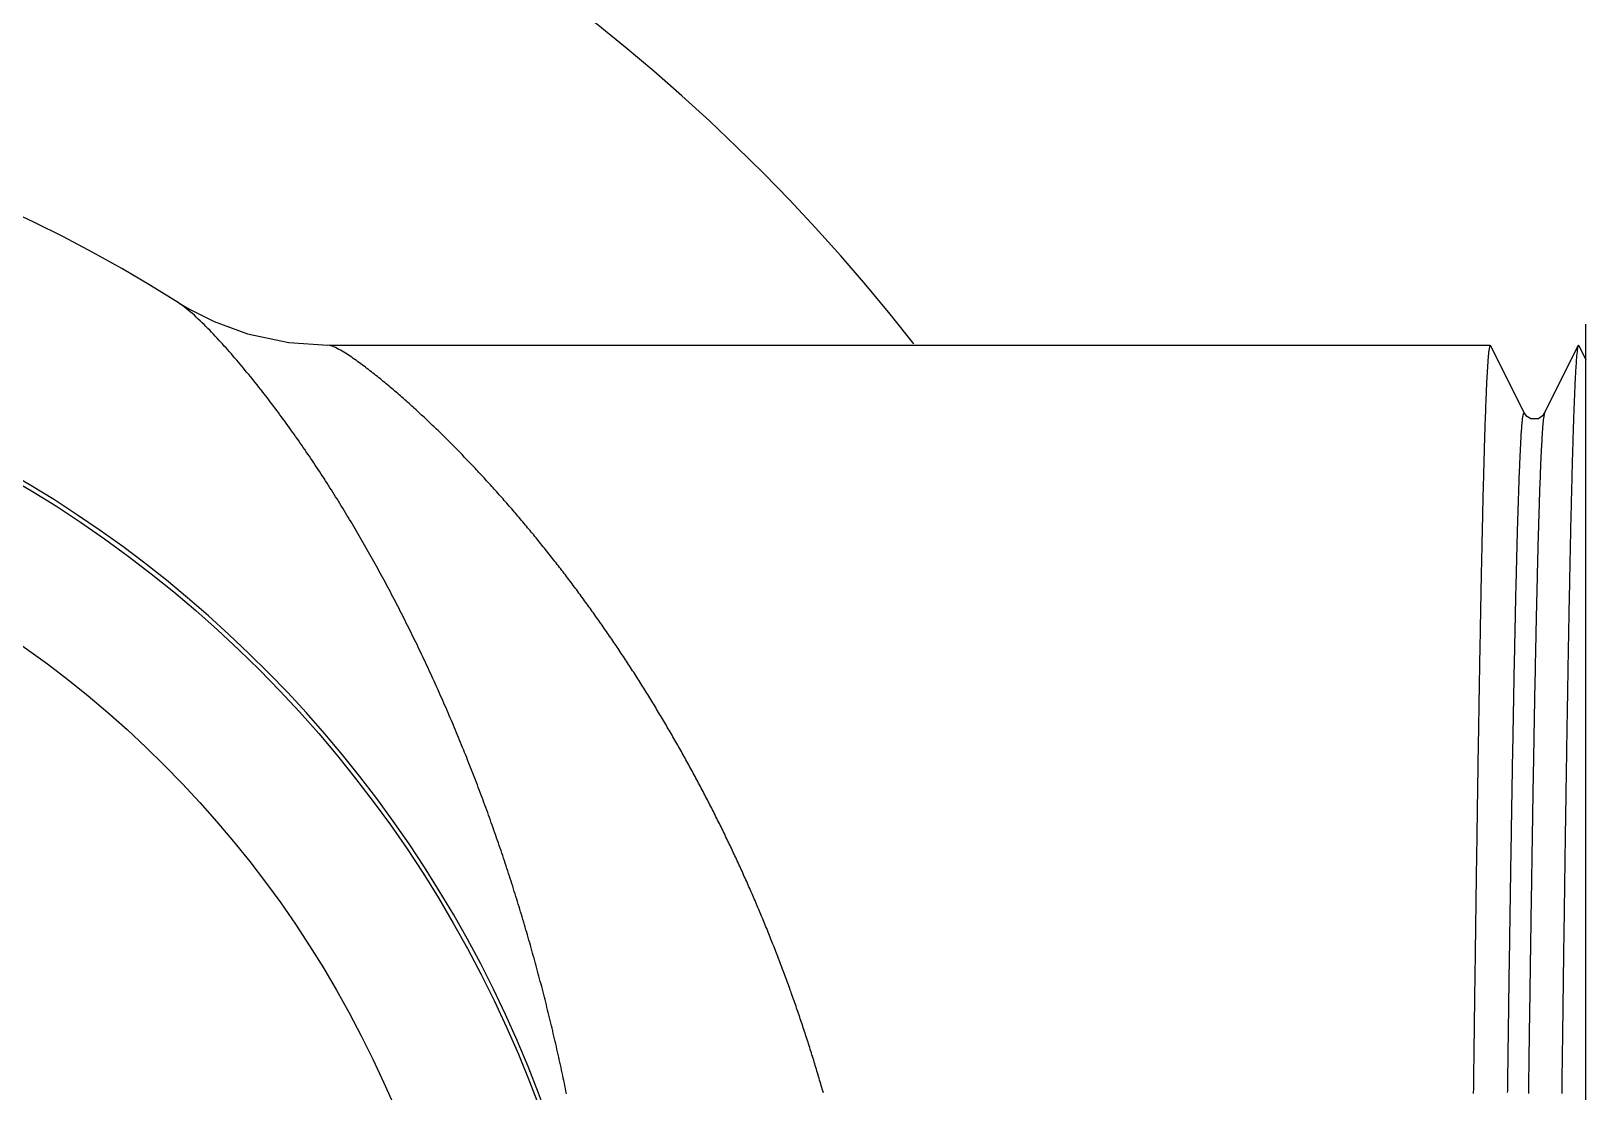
# Model space of a CAD drawing. Header units: millimetres. Extents: x 0 to 3800, y -67 to 2530.
# Drawn here: x 3299.03 to 3326.11, y 961.67 to 980.14 of the extents above; entities that cross this region are included whole.
import ezdxf

# ---------------------------------------------------------------- set-up
doc = ezdxf.new("R2010")
doc.units = ezdxf.units.MM
doc.layers.add('내부선 및 부속', color=4, linetype='Continuous')

msp = doc.modelspace()

# ---------------------------------------------------------------- linework, layer by layer
at = {"layer": '내부선 및 부속', "linetype": 'Continuous'}
for p, q in [((3301.595, 975.408), (3301.586, 975.414)), ((3326.108, 933.237), (3326.108, 975.035)), ((3304.206, 974.667), (3324.44, 974.667)), ((3304.206, 974.667), (3324.44, 974.667)), ((3324.446, 974.661), (3325.033, 973.488)), ((3325.388, 973.488), (3325.974, 974.661)), ((3325.98, 974.667), (3325.974, 974.661)), ((3325.986, 974.661), (3325.98, 974.667)), ((3325.986, 974.661), (3326.108, 974.416))]:
    msp.add_line(p, q, dxfattribs=at)
at = {"layer": '내부선 및 부속', "linetype": 'Continuous', "flags": 128}
for points in [[(3301.605, 975.402), (3301.785, 975.294), (3302.216, 975.079), (3302.795, 974.869), (3303.515, 974.715), (3304.199, 974.667)], [(3301.693, 975.339), (3301.693, 975.339), (3301.692, 975.34), (3301.692, 975.34), (3301.691, 975.34), (3301.691, 975.341), (3301.691, 975.341), (3301.69, 975.341), (3301.69, 975.342), (3301.689, 975.342), (3301.689, 975.342), (3301.688, 975.343), (3301.688, 975.343), (3301.688, 975.343), (3301.687, 975.344), (3301.687, 975.344), (3301.686, 975.344), (3301.686, 975.345), (3301.685, 975.345), (3301.685, 975.345), (3301.684, 975.346), (3301.684, 975.346), (3301.684, 975.346), (3301.683, 975.347), (3301.683, 975.347), (3301.682, 975.347), (3301.682, 975.348), (3301.681, 975.348), (3301.681, 975.348), (3301.68, 975.349), (3301.68, 975.349), (3301.68, 975.349), (3301.679, 975.35), (3301.679, 975.35), (3301.678, 975.35), (3301.678, 975.351), (3301.677, 975.351), (3301.677, 975.351), (3301.676, 975.352), (3301.676, 975.352), (3301.676, 975.352), (3301.675, 975.353), (3301.675, 975.353), (3301.674, 975.353), (3301.674, 975.354), (3301.673, 975.354), (3301.673, 975.354), (3301.672, 975.355), (3301.672, 975.355), (3301.671, 975.355), (3301.671, 975.356), (3301.671, 975.356), (3301.67, 975.356), (3301.67, 975.357), (3301.669, 975.357), (3301.669, 975.357), (3301.668, 975.358), (3301.668, 975.358), (3301.667, 975.358), (3301.667, 975.359), (3301.667, 975.359), (3301.666, 975.359), (3301.666, 975.36), (3301.665, 975.36), (3301.665, 975.36), (3301.664, 975.361), (3301.664, 975.361), (3301.663, 975.361), (3301.663, 975.362), (3301.663, 975.362), (3301.662, 975.362), (3301.662, 975.363), (3301.661, 975.363), (3301.661, 975.363), (3301.66, 975.364), (3301.66, 975.364), (3301.659, 975.364), (3301.659, 975.365), (3301.658, 975.365), (3301.658, 975.365), (3301.658, 975.366), (3301.657, 975.366), (3301.657, 975.366), (3301.656, 975.366), (3301.656, 975.367), (3301.655, 975.367), (3301.655, 975.367), (3301.654, 975.368), (3301.654, 975.368), (3301.654, 975.368), (3301.653, 975.369), (3301.653, 975.369), (3301.652, 975.369), (3301.652, 975.37), (3301.651, 975.37), (3301.651, 975.37), (3301.65, 975.371), (3301.65, 975.371), (3301.649, 975.371), (3301.649, 975.372), (3301.649, 975.372), (3301.649, 975.372), (3301.648, 975.372), (3301.648, 975.373), (3301.647, 975.373), (3301.647, 975.373), (3301.646, 975.374), (3301.646, 975.374), (3301.645, 975.374), (3301.645, 975.375), (3301.644, 975.375), (3301.644, 975.375), (3301.644, 975.376), (3301.643, 975.376), (3301.643, 975.376), (3301.642, 975.376), (3301.642, 975.377), (3301.641, 975.377), (3301.641, 975.377), (3301.64, 975.378), (3301.64, 975.378), (3301.639, 975.378), (3301.639, 975.379), (3301.639, 975.379), (3301.638, 975.379), (3301.638, 975.38), (3301.637, 975.38), (3301.637, 975.38), (3301.636, 975.381), (3301.636, 975.381), (3301.635, 975.381), (3301.635, 975.382), (3301.634, 975.382), (3301.634, 975.382), (3301.633, 975.382), (3301.633, 975.383), (3301.633, 975.383), (3301.632, 975.383), (3301.632, 975.384), (3301.631, 975.384), (3301.631, 975.384), (3301.63, 975.385), (3301.63, 975.385), (3301.629, 975.385), (3301.629, 975.386), (3301.628, 975.386), (3301.628, 975.386), (3301.628, 975.387), (3301.627, 975.387), (3301.627, 975.387), (3301.626, 975.387), (3301.626, 975.388), (3301.625, 975.388), (3301.625, 975.388), (3301.624, 975.389), (3301.624, 975.389), (3301.623, 975.389), (3301.623, 975.39), (3301.622, 975.39), (3301.622, 975.39), (3301.622, 975.391), (3301.622, 975.391)], [(3308.354, 961.639), (3308.345, 961.685), (3308.336, 961.731), (3308.326, 961.776), (3308.317, 961.822), (3308.307, 961.868), (3308.297, 961.913), (3308.288, 961.959), (3308.278, 962.005), (3308.268, 962.05), (3308.258, 962.096), (3308.248, 962.141), (3308.238, 962.187), (3308.228, 962.233), (3308.218, 962.278), (3308.208, 962.324), (3308.197, 962.369), (3308.197, 962.369), (3308.187, 962.415), (3308.177, 962.46), (3308.166, 962.506), (3308.156, 962.551), (3308.145, 962.597), (3308.135, 962.642), (3308.124, 962.688), (3308.113, 962.733), (3308.102, 962.778), (3308.092, 962.824), (3308.081, 962.869), (3308.07, 962.915), (3308.059, 962.96), (3308.048, 963.005), (3308.036, 963.051), (3308.025, 963.096), (3308.014, 963.141), (3308.003, 963.186), (3307.991, 963.232), (3307.98, 963.277), (3307.968, 963.322), (3307.957, 963.367), (3307.945, 963.413), (3307.933, 963.458), (3307.922, 963.503), (3307.91, 963.548), (3307.898, 963.593), (3307.886, 963.638), (3307.874, 963.683), (3307.862, 963.729), (3307.85, 963.774), (3307.838, 963.819), (3307.826, 963.864), (3307.813, 963.909), (3307.801, 963.954), (3307.788, 963.999), (3307.776, 964.044), (3307.763, 964.089), (3307.751, 964.134), (3307.738, 964.179), (3307.726, 964.223), (3307.713, 964.268), (3307.7, 964.313), (3307.687, 964.358), (3307.674, 964.403), (3307.661, 964.448), (3307.648, 964.493), (3307.635, 964.537), (3307.622, 964.582), (3307.608, 964.627), (3307.595, 964.672), (3307.582, 964.716), (3307.568, 964.761), (3307.555, 964.806), (3307.541, 964.85), (3307.528, 964.895), (3307.514, 964.94), (3307.5, 964.984), (3307.486, 965.029), (3307.473, 965.073), (3307.459, 965.118), (3307.445, 965.162), (3307.431, 965.207), (3307.417, 965.251), (3307.402, 965.296), (3307.388, 965.34), (3307.374, 965.385), (3307.359, 965.429), (3307.345, 965.474), (3307.331, 965.518), (3307.316, 965.562), (3307.301, 965.607), (3307.287, 965.651), (3307.272, 965.695), (3307.257, 965.74), (3307.242, 965.784), (3307.228, 965.828), (3307.213, 965.872), (3307.198, 965.916), (3307.182, 965.961), (3307.167, 966.005), (3307.152, 966.049), (3307.137, 966.093), (3307.121, 966.137), (3307.106, 966.181), (3307.091, 966.225), (3307.075, 966.269), (3307.059, 966.313), (3307.044, 966.357), (3307.028, 966.401), (3307.012, 966.445), (3306.997, 966.489), (3306.981, 966.533), (3306.965, 966.577), (3306.949, 966.62), (3306.933, 966.664), (3306.916, 966.708), (3306.9, 966.752), (3306.884, 966.796), (3306.868, 966.839), (3306.868, 966.839), (3306.851, 966.883), (3306.835, 966.927), (3306.818, 966.97), (3306.802, 967.014), (3306.785, 967.057), (3306.768, 967.101), (3306.751, 967.145), (3306.735, 967.188), (3306.718, 967.232), (3306.701, 967.275), (3306.684, 967.319), (3306.667, 967.362), (3306.649, 967.405), (3306.632, 967.449), (3306.615, 967.492), (3306.598, 967.535), (3306.58, 967.579), (3306.563, 967.622), (3306.545, 967.665), (3306.527, 967.709), (3306.51, 967.752), (3306.492, 967.795), (3306.474, 967.838), (3306.456, 967.881), (3306.439, 967.924), (3306.421, 967.967), (3306.402, 968.01), (3306.384, 968.053), (3306.366, 968.096), (3306.348, 968.139), (3306.33, 968.182), (3306.311, 968.225), (3306.293, 968.268), (3306.274, 968.311), (3306.256, 968.354), (3306.237, 968.396), (3306.218, 968.439), (3306.2, 968.482), (3306.181, 968.525), (3306.162, 968.567), (3306.143, 968.61), (3306.124, 968.653), (3306.105, 968.695), (3306.086, 968.738), (3306.066, 968.78), (3306.047, 968.823), (3306.028, 968.865), (3306.008, 968.908), (3305.989, 968.95), (3305.969, 968.992), (3305.95, 969.035), (3305.93, 969.077), (3305.91, 969.119), (3305.89, 969.162), (3305.871, 969.204), (3305.851, 969.246), (3305.831, 969.288), (3305.81, 969.33), (3305.79, 969.372), (3305.77, 969.415), (3305.75, 969.457), (3305.729, 969.499), (3305.709, 969.541), (3305.689, 969.582), (3305.668, 969.624), (3305.647, 969.666), (3305.627, 969.708), (3305.606, 969.75), (3305.585, 969.792), (3305.564, 969.833), (3305.543, 969.875), (3305.522, 969.917), (3305.501, 969.958), (3305.48, 970), (3305.459, 970.042), (3305.437, 970.083), (3305.416, 970.125), (3305.395, 970.166), (3305.373, 970.207), (3305.352, 970.249), (3305.33, 970.29), (3305.308, 970.331), (3305.286, 970.373), (3305.265, 970.414), (3305.243, 970.455), (3305.221, 970.496), (3305.199, 970.538), (3305.177, 970.579), (3305.154, 970.62), (3305.132, 970.661), (3305.11, 970.702), (3305.087, 970.743), (3305.065, 970.783), (3305.042, 970.824), (3305.02, 970.865), (3304.997, 970.906), (3304.974, 970.947), (3304.951, 970.987), (3304.929, 971.028), (3304.906, 971.069), (3304.906, 971.069), (3304.883, 971.109), (3304.859, 971.15), (3304.836, 971.19), (3304.813, 971.231), (3304.79, 971.271), (3304.766, 971.312), (3304.743, 971.352), (3304.719, 971.392), (3304.696, 971.433), (3304.672, 971.473), (3304.648, 971.513), (3304.624, 971.553), (3304.601, 971.593), (3304.577, 971.633), (3304.552, 971.673), (3304.528, 971.713), (3304.504, 971.753), (3304.48, 971.793), (3304.456, 971.833), (3304.431, 971.872), (3304.407, 971.912), (3304.382, 971.952), (3304.357, 971.992), (3304.333, 972.031), (3304.308, 972.071), (3304.283, 972.11), (3304.258, 972.15), (3304.233, 972.189), (3304.208, 972.228), (3304.183, 972.268), (3304.158, 972.307), (3304.132, 972.346), (3304.107, 972.385), (3304.081, 972.424), (3304.056, 972.464), (3304.03, 972.503), (3304.005, 972.542), (3303.979, 972.58), (3303.953, 972.619), (3303.927, 972.658), (3303.901, 972.697), (3303.875, 972.735), (3303.849, 972.774), (3303.822, 972.813), (3303.796, 972.851), (3303.77, 972.89), (3303.743, 972.928), (3303.716, 972.966), (3303.69, 973.005), (3303.663, 973.043), (3303.636, 973.081), (3303.609, 973.119), (3303.582, 973.157), (3303.555, 973.195), (3303.528, 973.233), (3303.501, 973.271), (3303.473, 973.309), (3303.446, 973.347), (3303.418, 973.384), (3303.391, 973.422), (3303.363, 973.459), (3303.335, 973.497), (3303.307, 973.534), (3303.279, 973.572), (3303.251, 973.609), (3303.223, 973.646), (3303.195, 973.683), (3303.167, 973.72), (3303.138, 973.757), (3303.11, 973.794), (3303.081, 973.831), (3303.052, 973.868), (3303.023, 973.905), (3302.995, 973.941), (3302.966, 973.978), (3302.937, 974.014), (3302.907, 974.051), (3302.878, 974.087), (3302.849, 974.123), (3302.819, 974.159), (3302.789, 974.196), (3302.76, 974.231), (3302.73, 974.267), (3302.7, 974.303), (3302.67, 974.339), (3302.64, 974.374), (3302.61, 974.41), (3302.579, 974.445), (3302.549, 974.481), (3302.518, 974.516), (3302.487, 974.551), (3302.456, 974.586), (3302.425, 974.621), (3302.394, 974.655), (3302.363, 974.69), (3302.331, 974.724), (3302.3, 974.759), (3302.268, 974.793), (3302.236, 974.827), (3302.204, 974.861), (3302.204, 974.861), (3302.172, 974.894), (3302.139, 974.928), (3302.106, 974.961), (3302.074, 974.994), (3302.041, 975.027), (3302.007, 975.06), (3301.974, 975.093), (3301.94, 975.125), (3301.906, 975.157), (3301.872, 975.189), (3301.837, 975.22), (3301.802, 975.251), (3301.766, 975.281), (3301.73, 975.31), (3301.693, 975.339), (3301.693, 975.339)], [(3312.827, 961.655), (3312.818, 961.687), (3312.809, 961.718), (3312.8, 961.75), (3312.791, 961.782), (3312.781, 961.813), (3312.772, 961.845), (3312.763, 961.876), (3312.754, 961.908), (3312.744, 961.939), (3312.735, 961.971), (3312.725, 962.002), (3312.716, 962.034), (3312.707, 962.066), (3312.697, 962.097), (3312.687, 962.129), (3312.678, 962.16), (3312.668, 962.191), (3312.659, 962.223), (3312.649, 962.254), (3312.639, 962.286), (3312.629, 962.317), (3312.62, 962.349), (3312.61, 962.38), (3312.6, 962.411), (3312.59, 962.443), (3312.58, 962.474), (3312.57, 962.505), (3312.56, 962.537), (3312.55, 962.568), (3312.54, 962.599), (3312.529, 962.631), (3312.519, 962.662), (3312.509, 962.693), (3312.499, 962.724), (3312.489, 962.756), (3312.478, 962.787), (3312.468, 962.818), (3312.457, 962.849), (3312.447, 962.881), (3312.436, 962.912), (3312.426, 962.943), (3312.415, 962.974), (3312.405, 963.005), (3312.394, 963.036), (3312.383, 963.068), (3312.373, 963.099), (3312.362, 963.13), (3312.351, 963.161), (3312.34, 963.192), (3312.33, 963.223), (3312.319, 963.254), (3312.308, 963.285), (3312.297, 963.316), (3312.286, 963.347), (3312.275, 963.378), (3312.264, 963.409), (3312.252, 963.44), (3312.241, 963.471), (3312.23, 963.502), (3312.219, 963.533), (3312.208, 963.564), (3312.196, 963.595), (3312.185, 963.625), (3312.174, 963.656), (3312.162, 963.687), (3312.151, 963.718), (3312.139, 963.749), (3312.128, 963.78), (3312.116, 963.81), (3312.105, 963.841), (3312.093, 963.872), (3312.081, 963.903), (3312.07, 963.934), (3312.058, 963.964), (3312.046, 963.995), (3312.034, 964.026), (3312.022, 964.056), (3312.022, 964.056), (3312.01, 964.087), (3311.999, 964.118), (3311.987, 964.148), (3311.975, 964.179), (3311.963, 964.21), (3311.95, 964.24), (3311.938, 964.271), (3311.926, 964.301), (3311.914, 964.332), (3311.902, 964.363), (3311.89, 964.393), (3311.877, 964.424), (3311.865, 964.454), (3311.853, 964.485), (3311.84, 964.515), (3311.828, 964.546), (3311.815, 964.576), (3311.803, 964.606), (3311.79, 964.637), (3311.778, 964.667), (3311.765, 964.698), (3311.752, 964.728), (3311.74, 964.758), (3311.727, 964.789), (3311.714, 964.819), (3311.701, 964.849), (3311.689, 964.88), (3311.676, 964.91), (3311.663, 964.94), (3311.65, 964.97), (3311.637, 965.001), (3311.624, 965.031), (3311.611, 965.061), (3311.598, 965.091), (3311.585, 965.121), (3311.571, 965.152), (3311.558, 965.182), (3311.545, 965.212), (3311.532, 965.242), (3311.518, 965.272), (3311.505, 965.302), (3311.492, 965.332), (3311.478, 965.362), (3311.465, 965.392), (3311.451, 965.422), (3311.438, 965.452), (3311.424, 965.482), (3311.411, 965.512), (3311.397, 965.542), (3311.383, 965.572), (3311.37, 965.602), (3311.356, 965.632), (3311.342, 965.662), (3311.328, 965.692), (3311.314, 965.721), (3311.301, 965.751), (3311.287, 965.781), (3311.273, 965.811), (3311.259, 965.841), (3311.245, 965.87), (3311.231, 965.9), (3311.217, 965.93), (3311.202, 965.96), (3311.188, 965.989), (3311.174, 966.019), (3311.16, 966.049), (3311.146, 966.078), (3311.131, 966.108), (3311.117, 966.138), (3311.103, 966.167), (3311.088, 966.197), (3311.074, 966.226), (3311.059, 966.256), (3311.045, 966.285), (3311.03, 966.315), (3311.016, 966.344), (3311.001, 966.374), (3310.986, 966.403), (3310.972, 966.433), (3310.957, 966.462), (3310.942, 966.492), (3310.927, 966.521), (3310.912, 966.55), (3310.898, 966.58), (3310.883, 966.609), (3310.868, 966.638), (3310.853, 966.668), (3310.838, 966.697), (3310.823, 966.726), (3310.808, 966.755), (3310.792, 966.784), (3310.777, 966.814), (3310.762, 966.843), (3310.747, 966.872), (3310.732, 966.901), (3310.716, 966.93), (3310.701, 966.959), (3310.686, 966.988), (3310.67, 967.018), (3310.655, 967.047), (3310.655, 967.047), (3310.639, 967.076), (3310.624, 967.105), (3310.608, 967.134), (3310.593, 967.163), (3310.577, 967.192), (3310.561, 967.22), (3310.546, 967.249), (3310.53, 967.278), (3310.514, 967.307), (3310.498, 967.336), (3310.483, 967.365), (3310.467, 967.394), (3310.451, 967.422), (3310.435, 967.451), (3310.419, 967.48), (3310.403, 967.509), (3310.387, 967.537), (3310.371, 967.566), (3310.355, 967.595), (3310.339, 967.623), (3310.323, 967.652), (3310.306, 967.681), (3310.29, 967.709), (3310.274, 967.738), (3310.257, 967.766), (3310.241, 967.795), (3310.225, 967.824), (3310.208, 967.852), (3310.192, 967.881), (3310.175, 967.909), (3310.159, 967.937), (3310.142, 967.966), (3310.126, 967.994), (3310.109, 968.023), (3310.093, 968.051), (3310.076, 968.079), (3310.059, 968.108), (3310.042, 968.136), (3310.026, 968.164), (3310.009, 968.192), (3309.992, 968.221), (3309.975, 968.249), (3309.958, 968.277), (3309.941, 968.305), (3309.924, 968.333), (3309.907, 968.362), (3309.89, 968.39), (3309.873, 968.418), (3309.856, 968.446), (3309.839, 968.474), (3309.821, 968.502), (3309.804, 968.53), (3309.787, 968.558), (3309.77, 968.586), (3309.752, 968.614), (3309.735, 968.642), (3309.717, 968.67), (3309.7, 968.697), (3309.682, 968.725), (3309.665, 968.753), (3309.647, 968.781), (3309.63, 968.809), (3309.612, 968.836), (3309.595, 968.864), (3309.577, 968.892), (3309.559, 968.92), (3309.541, 968.947), (3309.524, 968.975), (3309.506, 969.003), (3309.488, 969.03), (3309.47, 969.058), (3309.452, 969.085), (3309.434, 969.113), (3309.416, 969.14), (3309.398, 969.168), (3309.38, 969.195), (3309.362, 969.223), (3309.344, 969.25), (3309.326, 969.278), (3309.307, 969.305), (3309.289, 969.332), (3309.271, 969.36), (3309.253, 969.387), (3309.234, 969.414), (3309.216, 969.442), (3309.197, 969.469), (3309.179, 969.496), (3309.16, 969.523), (3309.142, 969.55), (3309.123, 969.578), (3309.105, 969.605), (3309.086, 969.632), (3309.068, 969.659), (3309.049, 969.686), (3309.03, 969.713), (3309.011, 969.74), (3308.993, 969.767), (3308.974, 969.794), (3308.955, 969.821), (3308.936, 969.848), (3308.936, 969.848), (3308.917, 969.875), (3308.898, 969.902), (3308.879, 969.929), (3308.86, 969.955), (3308.841, 969.982), (3308.822, 970.009), (3308.803, 970.036), (3308.784, 970.062), (3308.765, 970.089), (3308.745, 970.116), (3308.726, 970.142), (3308.707, 970.169), (3308.687, 970.196), (3308.668, 970.222), (3308.649, 970.249), (3308.629, 970.275), (3308.61, 970.302), (3308.59, 970.328), (3308.571, 970.355), (3308.551, 970.381), (3308.532, 970.408), (3308.512, 970.434), (3308.492, 970.46), (3308.472, 970.487), (3308.453, 970.513), (3308.433, 970.539), (3308.413, 970.565), (3308.393, 970.592), (3308.373, 970.618), (3308.354, 970.644), (3308.334, 970.67), (3308.314, 970.696), (3308.294, 970.722), (3308.274, 970.748), (3308.253, 970.774), (3308.233, 970.8), (3308.213, 970.826), (3308.193, 970.852), (3308.173, 970.878), (3308.152, 970.904), (3308.132, 970.93), (3308.112, 970.956), (3308.092, 970.982), (3308.071, 971.008), (3308.051, 971.033), (3308.03, 971.059), (3308.01, 971.085), (3307.989, 971.11), (3307.969, 971.136), (3307.948, 971.162), (3307.927, 971.187), (3307.907, 971.213), (3307.886, 971.239), (3307.865, 971.264), (3307.845, 971.29), (3307.824, 971.315), (3307.803, 971.34), (3307.782, 971.366), (3307.761, 971.391), (3307.74, 971.417), (3307.719, 971.442), (3307.698, 971.467), (3307.677, 971.492), (3307.656, 971.518), (3307.635, 971.543), (3307.614, 971.568), (3307.593, 971.593), (3307.571, 971.618), (3307.55, 971.643), (3307.529, 971.669), (3307.507, 971.694), (3307.486, 971.719), (3307.465, 971.744), (3307.443, 971.768), (3307.422, 971.793), (3307.4, 971.818), (3307.379, 971.843), (3307.357, 971.868), (3307.336, 971.893), (3307.314, 971.918), (3307.292, 971.942), (3307.271, 971.967), (3307.249, 971.992), (3307.227, 972.016), (3307.205, 972.041), (3307.183, 972.065), (3307.162, 972.09), (3307.14, 972.115), (3307.118, 972.139), (3307.096, 972.163), (3307.074, 972.188), (3307.052, 972.212), (3307.03, 972.237), (3307.007, 972.261), (3306.985, 972.285), (3306.963, 972.309), (3306.941, 972.334), (3306.919, 972.358), (3306.896, 972.382), (3306.874, 972.406), (3306.874, 972.406), (3306.851, 972.43), (3306.829, 972.454), (3306.807, 972.478), (3306.784, 972.502), (3306.762, 972.526), (3306.739, 972.55), (3306.716, 972.574), (3306.694, 972.598), (3306.671, 972.622), (3306.648, 972.646), (3306.626, 972.669), (3306.603, 972.693), (3306.58, 972.717), (3306.557, 972.74), (3306.534, 972.764), (3306.511, 972.788), (3306.488, 972.811), (3306.465, 972.835), (3306.442, 972.858), (3306.419, 972.881), (3306.396, 972.905), (3306.373, 972.928), (3306.35, 972.952), (3306.327, 972.975), (3306.303, 972.998), (3306.28, 973.021), (3306.257, 973.044), (3306.233, 973.067), (3306.21, 973.091), (3306.186, 973.114), (3306.163, 973.137), (3306.139, 973.16), (3306.116, 973.182), (3306.092, 973.205), (3306.069, 973.228), (3306.045, 973.251), (3306.021, 973.274), (3305.997, 973.296), (3305.973, 973.319), (3305.95, 973.342), (3305.926, 973.364), (3305.902, 973.387), (3305.878, 973.409), (3305.854, 973.432), (3305.83, 973.454), (3305.806, 973.477), (3305.781, 973.499), (3305.757, 973.521), (3305.733, 973.543), (3305.709, 973.566), (3305.684, 973.588), (3305.66, 973.61), (3305.636, 973.632), (3305.611, 973.654), (3305.587, 973.676), (3305.562, 973.698), (3305.537, 973.719), (3305.513, 973.741), (3305.488, 973.763), (3305.463, 973.785), (3305.439, 973.806), (3305.414, 973.828), (3305.389, 973.849), (3305.364, 973.871), (3305.339, 973.892), (3305.314, 973.913), (3305.289, 973.935), (3305.264, 973.956), (3305.238, 973.977), (3305.213, 973.998), (3305.188, 974.019), (3305.162, 974.04), (3305.137, 974.061), (3305.112, 974.081), (3305.086, 974.102), (3305.06, 974.123), (3305.035, 974.143), (3305.009, 974.164), (3304.983, 974.184), (3304.957, 974.204), (3304.931, 974.225), (3304.905, 974.245), (3304.879, 974.265), (3304.853, 974.285), (3304.827, 974.304), (3304.8, 974.324), (3304.774, 974.343), (3304.747, 974.363), (3304.721, 974.382), (3304.694, 974.401), (3304.667, 974.42), (3304.64, 974.439), (3304.613, 974.458), (3304.586, 974.476), (3304.558, 974.494), (3304.531, 974.512), (3304.503, 974.53), (3304.475, 974.547), (3304.447, 974.564), (3304.419, 974.581), (3304.419, 974.581), (3304.39, 974.597), (3304.361, 974.612), (3304.332, 974.627), (3304.301, 974.64), (3304.271, 974.653), (3304.239, 974.663), (3304.206, 974.667), (3304.206, 974.667)], [(3324.44, 974.667), (3324.428, 974.639), (3324.422, 974.608), (3324.417, 974.577), (3324.414, 974.546), (3324.41, 974.515), (3324.407, 974.484), (3324.405, 974.452), (3324.402, 974.421), (3324.4, 974.39), (3324.398, 974.359), (3324.396, 974.327), (3324.394, 974.296), (3324.392, 974.265), (3324.39, 974.234), (3324.388, 974.202), (3324.386, 974.171), (3324.385, 974.14), (3324.383, 974.108), (3324.381, 974.077), (3324.38, 974.046), (3324.378, 974.015), (3324.377, 973.983), (3324.375, 973.952), (3324.374, 973.921), (3324.373, 973.889), (3324.371, 973.858), (3324.37, 973.827), (3324.369, 973.795), (3324.367, 973.764), (3324.366, 973.733), (3324.365, 973.702), (3324.364, 973.67), (3324.362, 973.639), (3324.361, 973.608), (3324.36, 973.576), (3324.359, 973.545), (3324.358, 973.514), (3324.357, 973.482), (3324.355, 973.451), (3324.354, 973.42), (3324.353, 973.388), (3324.352, 973.357), (3324.351, 973.326), (3324.35, 973.295), (3324.349, 973.263), (3324.348, 973.232), (3324.347, 973.201), (3324.346, 973.169), (3324.345, 973.138), (3324.344, 973.107), (3324.343, 973.075), (3324.342, 973.044), (3324.341, 973.013), (3324.34, 972.981), (3324.339, 972.95), (3324.338, 972.919), (3324.337, 972.887), (3324.336, 972.856), (3324.336, 972.825), (3324.335, 972.794), (3324.334, 972.762), (3324.333, 972.731), (3324.332, 972.7), (3324.331, 972.668), (3324.33, 972.637), (3324.329, 972.606), (3324.329, 972.574), (3324.328, 972.543), (3324.327, 972.512), (3324.326, 972.48), (3324.325, 972.449), (3324.324, 972.418), (3324.324, 972.386), (3324.323, 972.355), (3324.322, 972.324), (3324.321, 972.292), (3324.32, 972.261), (3324.32, 972.23), (3324.319, 972.199), (3324.318, 972.167), (3324.317, 972.136), (3324.316, 972.105), (3324.316, 972.073), (3324.315, 972.042), (3324.314, 972.011), (3324.313, 971.979), (3324.313, 971.948), (3324.312, 971.917), (3324.311, 971.885), (3324.31, 971.854), (3324.31, 971.823), (3324.309, 971.791), (3324.308, 971.76), (3324.307, 971.729), (3324.307, 971.697), (3324.306, 971.666), (3324.305, 971.635), (3324.305, 971.603), (3324.304, 971.572), (3324.303, 971.541), (3324.303, 971.541), (3324.302, 971.51), (3324.302, 971.478), (3324.301, 971.447), (3324.3, 971.416), (3324.3, 971.384), (3324.299, 971.353), (3324.298, 971.322), (3324.298, 971.29), (3324.297, 971.259), (3324.296, 971.228), (3324.296, 971.196), (3324.295, 971.165), (3324.294, 971.134), (3324.294, 971.102), (3324.293, 971.071), (3324.292, 971.04), (3324.292, 971.008), (3324.291, 970.977), (3324.29, 970.946), (3324.29, 970.914), (3324.289, 970.883), (3324.288, 970.852), (3324.288, 970.82), (3324.287, 970.789), (3324.286, 970.758), (3324.286, 970.726), (3324.285, 970.695), (3324.285, 970.664), (3324.284, 970.633), (3324.283, 970.601), (3324.283, 970.57), (3324.282, 970.539), (3324.281, 970.507), (3324.281, 970.476), (3324.28, 970.445), (3324.28, 970.413), (3324.279, 970.382), (3324.278, 970.351), (3324.278, 970.319), (3324.277, 970.288), (3324.277, 970.257), (3324.276, 970.225), (3324.275, 970.194), (3324.275, 970.163), (3324.274, 970.131), (3324.274, 970.1), (3324.273, 970.069), (3324.272, 970.037), (3324.272, 970.006), (3324.271, 969.975), (3324.271, 969.943), (3324.27, 969.912), (3324.269, 969.881), (3324.269, 969.849), (3324.268, 969.818), (3324.268, 969.787), (3324.267, 969.755), (3324.267, 969.724), (3324.266, 969.693), (3324.265, 969.662), (3324.265, 969.63), (3324.264, 969.599), (3324.264, 969.568), (3324.263, 969.536), (3324.263, 969.505), (3324.262, 969.474), (3324.261, 969.442), (3324.261, 969.411), (3324.26, 969.38), (3324.26, 969.348), (3324.259, 969.317), (3324.259, 969.286), (3324.258, 969.254), (3324.258, 969.223), (3324.257, 969.192), (3324.256, 969.16), (3324.256, 969.129), (3324.255, 969.098), (3324.255, 969.066), (3324.254, 969.035), (3324.254, 969.004), (3324.253, 968.972), (3324.253, 968.941), (3324.252, 968.91), (3324.252, 968.878), (3324.251, 968.847), (3324.25, 968.816), (3324.25, 968.784), (3324.249, 968.753), (3324.249, 968.722), (3324.248, 968.691), (3324.248, 968.659), (3324.247, 968.628), (3324.247, 968.597), (3324.246, 968.565), (3324.246, 968.534), (3324.245, 968.503), (3324.245, 968.471), (3324.244, 968.44), (3324.244, 968.409), (3324.244, 968.409), (3324.243, 968.377), (3324.243, 968.346), (3324.242, 968.315), (3324.242, 968.283), (3324.241, 968.252), (3324.241, 968.221), (3324.24, 968.189), (3324.239, 968.158), (3324.239, 968.127), (3324.238, 968.095), (3324.238, 968.064), (3324.237, 968.033), (3324.237, 968.001), (3324.236, 967.97), (3324.236, 967.939), (3324.235, 967.907), (3324.235, 967.876), (3324.234, 967.845), (3324.234, 967.813), (3324.233, 967.782), (3324.233, 967.751), (3324.232, 967.719), (3324.232, 967.688), (3324.231, 967.657), (3324.231, 967.625), (3324.23, 967.594), (3324.23, 967.563), (3324.229, 967.532), (3324.229, 967.5), (3324.228, 967.469), (3324.228, 967.438), (3324.227, 967.406), (3324.227, 967.375), (3324.226, 967.344), (3324.226, 967.312), (3324.226, 967.281), (3324.225, 967.25), (3324.225, 967.218), (3324.224, 967.187), (3324.224, 967.156), (3324.223, 967.124), (3324.223, 967.093), (3324.222, 967.062), (3324.222, 967.03), (3324.221, 966.999), (3324.221, 966.968), (3324.22, 966.936), (3324.22, 966.905), (3324.219, 966.874), (3324.219, 966.842), (3324.218, 966.811), (3324.218, 966.78), (3324.217, 966.748), (3324.217, 966.717), (3324.216, 966.686), (3324.216, 966.654), (3324.215, 966.623), (3324.215, 966.592), (3324.215, 966.56), (3324.214, 966.529), (3324.214, 966.498), (3324.213, 966.466), (3324.213, 966.435), (3324.212, 966.404), (3324.212, 966.373), (3324.211, 966.341), (3324.211, 966.31), (3324.21, 966.279), (3324.21, 966.247), (3324.209, 966.216), (3324.209, 966.185), (3324.208, 966.153), (3324.208, 966.122), (3324.208, 966.091), (3324.207, 966.059), (3324.207, 966.028), (3324.206, 965.997), (3324.206, 965.965), (3324.205, 965.934), (3324.205, 965.903), (3324.204, 965.871), (3324.204, 965.84), (3324.203, 965.809), (3324.203, 965.777), (3324.203, 965.746), (3324.202, 965.715), (3324.202, 965.683), (3324.201, 965.652), (3324.201, 965.621), (3324.2, 965.589), (3324.2, 965.558), (3324.199, 965.527), (3324.199, 965.495), (3324.198, 965.464), (3324.198, 965.433), (3324.198, 965.401), (3324.197, 965.37), (3324.197, 965.339), (3324.196, 965.307), (3324.196, 965.276), (3324.196, 965.276), (3324.195, 965.245), (3324.195, 965.213), (3324.194, 965.182), (3324.194, 965.151), (3324.194, 965.12), (3324.193, 965.088), (3324.193, 965.057), (3324.192, 965.026), (3324.192, 964.994), (3324.191, 964.963), (3324.191, 964.932), (3324.19, 964.9), (3324.19, 964.869), (3324.19, 964.838), (3324.189, 964.806), (3324.189, 964.775), (3324.188, 964.744), (3324.188, 964.712), (3324.187, 964.681), (3324.187, 964.65), (3324.187, 964.618), (3324.186, 964.587), (3324.186, 964.556), (3324.185, 964.524), (3324.185, 964.493), (3324.184, 964.462), (3324.184, 964.43), (3324.184, 964.399), (3324.183, 964.368), (3324.183, 964.336), (3324.182, 964.305), (3324.182, 964.274), (3324.181, 964.242), (3324.181, 964.211), (3324.181, 964.18), (3324.18, 964.148), (3324.18, 964.117), (3324.179, 964.086), (3324.179, 964.054), (3324.178, 964.023), (3324.178, 963.992), (3324.178, 963.96), (3324.177, 963.929), (3324.177, 963.898), (3324.176, 963.867), (3324.176, 963.835), (3324.175, 963.804), (3324.175, 963.773), (3324.175, 963.741), (3324.174, 963.71), (3324.174, 963.679), (3324.173, 963.647), (3324.173, 963.616), (3324.172, 963.585), (3324.172, 963.553), (3324.172, 963.522), (3324.171, 963.491), (3324.171, 963.459), (3324.17, 963.428), (3324.17, 963.397), (3324.169, 963.365), (3324.169, 963.334), (3324.169, 963.303), (3324.168, 963.271), (3324.168, 963.24), (3324.167, 963.209), (3324.167, 963.177), (3324.167, 963.146), (3324.166, 963.115), (3324.166, 963.083), (3324.165, 963.052), (3324.165, 963.021), (3324.165, 962.989), (3324.164, 962.958), (3324.164, 962.927), (3324.163, 962.895), (3324.163, 962.864), (3324.162, 962.833), (3324.162, 962.801), (3324.162, 962.77), (3324.161, 962.739), (3324.161, 962.707), (3324.16, 962.676), (3324.16, 962.645), (3324.16, 962.614), (3324.159, 962.582), (3324.159, 962.551), (3324.158, 962.52), (3324.158, 962.488), (3324.158, 962.457), (3324.157, 962.426), (3324.157, 962.394), (3324.156, 962.363), (3324.156, 962.332), (3324.155, 962.3), (3324.155, 962.269), (3324.155, 962.238), (3324.154, 962.206), (3324.154, 962.175), (3324.153, 962.144), (3324.153, 962.144), (3324.153, 962.112), (3324.153, 962.081), (3324.152, 962.05), (3324.152, 962.018), (3324.151, 961.987), (3324.151, 961.956), (3324.151, 961.924), (3324.15, 961.893), (3324.15, 961.862), (3324.149, 961.83), (3324.149, 961.799), (3324.149, 961.768), (3324.148, 961.736), (3324.148, 961.705), (3324.147, 961.674), (3324.147, 961.642)], [(3325.974, 974.661), (3325.964, 974.627), (3325.959, 974.591), (3325.955, 974.556), (3325.951, 974.52), (3325.947, 974.485), (3325.944, 974.449), (3325.941, 974.414), (3325.939, 974.378), (3325.936, 974.342), (3325.934, 974.307), (3325.932, 974.271), (3325.93, 974.236), (3325.928, 974.2), (3325.926, 974.164), (3325.924, 974.129), (3325.922, 974.093), (3325.92, 974.058), (3325.918, 974.022), (3325.917, 973.986), (3325.915, 973.951), (3325.913, 973.915), (3325.912, 973.879), (3325.91, 973.844), (3325.909, 973.808), (3325.907, 973.772), (3325.906, 973.737), (3325.905, 973.701), (3325.903, 973.665), (3325.902, 973.63), (3325.9, 973.594), (3325.899, 973.559), (3325.898, 973.523), (3325.897, 973.487), (3325.895, 973.452), (3325.894, 973.416), (3325.893, 973.38), (3325.892, 973.345), (3325.89, 973.309), (3325.889, 973.273), (3325.888, 973.238), (3325.887, 973.202), (3325.886, 973.166), (3325.885, 973.131), (3325.883, 973.095), (3325.882, 973.059), (3325.881, 973.024), (3325.88, 972.988), (3325.879, 972.952), (3325.878, 972.917), (3325.877, 972.881), (3325.876, 972.845), (3325.875, 972.81), (3325.874, 972.774), (3325.873, 972.738), (3325.872, 972.703), (3325.871, 972.667), (3325.87, 972.631), (3325.869, 972.596), (3325.868, 972.56), (3325.867, 972.524), (3325.866, 972.489), (3325.865, 972.453), (3325.864, 972.417), (3325.863, 972.382), (3325.862, 972.346), (3325.861, 972.31), (3325.861, 972.275), (3325.86, 972.239), (3325.859, 972.203), (3325.858, 972.168), (3325.857, 972.132), (3325.856, 972.096), (3325.855, 972.061), (3325.854, 972.025), (3325.853, 971.989), (3325.853, 971.954), (3325.852, 971.918), (3325.851, 971.882), (3325.85, 971.847), (3325.849, 971.811), (3325.848, 971.775), (3325.848, 971.74), (3325.847, 971.704), (3325.846, 971.668), (3325.845, 971.633), (3325.844, 971.597), (3325.843, 971.561), (3325.843, 971.526), (3325.842, 971.49), (3325.841, 971.454), (3325.84, 971.419), (3325.839, 971.383), (3325.839, 971.347), (3325.838, 971.312), (3325.837, 971.276), (3325.836, 971.24), (3325.836, 971.205), (3325.835, 971.169), (3325.834, 971.133), (3325.833, 971.098), (3325.833, 971.098), (3325.833, 971.062), (3325.832, 971.026), (3325.831, 970.991), (3325.83, 970.955), (3325.83, 970.919), (3325.829, 970.884), (3325.828, 970.848), (3325.827, 970.812), (3325.827, 970.777), (3325.826, 970.741), (3325.825, 970.705), (3325.824, 970.67), (3325.824, 970.634), (3325.823, 970.598), (3325.822, 970.563), (3325.822, 970.527), (3325.821, 970.491), (3325.82, 970.456), (3325.82, 970.42), (3325.819, 970.384), (3325.818, 970.349), (3325.817, 970.313), (3325.817, 970.277), (3325.816, 970.242), (3325.815, 970.206), (3325.815, 970.17), (3325.814, 970.135), (3325.813, 970.099), (3325.813, 970.063), (3325.812, 970.028), (3325.811, 969.992), (3325.811, 969.956), (3325.81, 969.921), (3325.809, 969.885), (3325.809, 969.849), (3325.808, 969.814), (3325.807, 969.778), (3325.807, 969.742), (3325.806, 969.707), (3325.805, 969.671), (3325.805, 969.635), (3325.804, 969.6), (3325.803, 969.564), (3325.803, 969.528), (3325.802, 969.493), (3325.802, 969.457), (3325.801, 969.421), (3325.8, 969.386), (3325.8, 969.35), (3325.799, 969.314), (3325.798, 969.279), (3325.798, 969.243), (3325.797, 969.207), (3325.796, 969.172), (3325.796, 969.136), (3325.795, 969.1), (3325.795, 969.065), (3325.794, 969.029), (3325.793, 968.993), (3325.793, 968.958), (3325.792, 968.922), (3325.792, 968.886), (3325.791, 968.851), (3325.79, 968.815), (3325.79, 968.779), (3325.789, 968.744), (3325.788, 968.708), (3325.788, 968.672), (3325.787, 968.637), (3325.787, 968.601), (3325.786, 968.565), (3325.785, 968.53), (3325.785, 968.494), (3325.784, 968.458), (3325.784, 968.423), (3325.783, 968.387), (3325.782, 968.351), (3325.782, 968.316), (3325.781, 968.28), (3325.781, 968.244), (3325.78, 968.209), (3325.78, 968.173), (3325.779, 968.137), (3325.778, 968.102), (3325.778, 968.066), (3325.777, 968.03), (3325.777, 967.995), (3325.776, 967.959), (3325.775, 967.923), (3325.775, 967.888), (3325.774, 967.852), (3325.774, 967.816), (3325.773, 967.78), (3325.773, 967.745), (3325.772, 967.709), (3325.771, 967.673), (3325.771, 967.638), (3325.77, 967.602), (3325.77, 967.566), (3325.769, 967.531), (3325.769, 967.531), (3325.769, 967.495), (3325.768, 967.459), (3325.768, 967.424), (3325.767, 967.388), (3325.766, 967.352), (3325.766, 967.317), (3325.765, 967.281), (3325.765, 967.245), (3325.764, 967.21), (3325.764, 967.174), (3325.763, 967.138), (3325.763, 967.103), (3325.762, 967.067), (3325.761, 967.031), (3325.761, 966.996), (3325.76, 966.96), (3325.76, 966.924), (3325.759, 966.889), (3325.759, 966.853), (3325.758, 966.817), (3325.758, 966.782), (3325.757, 966.746), (3325.757, 966.71), (3325.756, 966.675), (3325.755, 966.639), (3325.755, 966.603), (3325.754, 966.568), (3325.754, 966.532), (3325.753, 966.496), (3325.753, 966.461), (3325.752, 966.425), (3325.752, 966.389), (3325.751, 966.354), (3325.751, 966.318), (3325.75, 966.282), (3325.75, 966.247), (3325.749, 966.211), (3325.749, 966.175), (3325.748, 966.14), (3325.747, 966.104), (3325.747, 966.068), (3325.746, 966.033), (3325.746, 965.997), (3325.745, 965.961), (3325.745, 965.926), (3325.744, 965.89), (3325.744, 965.854), (3325.743, 965.819), (3325.743, 965.783), (3325.742, 965.747), (3325.742, 965.712), (3325.741, 965.676), (3325.741, 965.64), (3325.74, 965.605), (3325.74, 965.569), (3325.739, 965.533), (3325.739, 965.498), (3325.738, 965.462), (3325.738, 965.426), (3325.737, 965.39), (3325.737, 965.355), (3325.736, 965.319), (3325.736, 965.283), (3325.735, 965.248), (3325.735, 965.212), (3325.734, 965.176), (3325.734, 965.141), (3325.733, 965.105), (3325.733, 965.069), (3325.732, 965.034), (3325.732, 964.998), (3325.731, 964.962), (3325.731, 964.927), (3325.73, 964.891), (3325.73, 964.855), (3325.729, 964.82), (3325.729, 964.784), (3325.728, 964.748), (3325.728, 964.713), (3325.727, 964.677), (3325.727, 964.641), (3325.726, 964.606), (3325.726, 964.57), (3325.725, 964.534), (3325.725, 964.499), (3325.724, 964.463), (3325.724, 964.427), (3325.723, 964.392), (3325.723, 964.356), (3325.722, 964.32), (3325.722, 964.285), (3325.721, 964.249), (3325.721, 964.213), (3325.72, 964.178), (3325.72, 964.142), (3325.719, 964.106), (3325.719, 964.071), (3325.718, 964.035), (3325.718, 963.999), (3325.717, 963.964), (3325.717, 963.964), (3325.717, 963.928), (3325.716, 963.892), (3325.716, 963.857), (3325.715, 963.821), (3325.715, 963.785), (3325.714, 963.75), (3325.714, 963.714), (3325.714, 963.678), (3325.713, 963.643), (3325.713, 963.607), (3325.712, 963.571), (3325.712, 963.536), (3325.711, 963.5), (3325.711, 963.464), (3325.71, 963.429), (3325.71, 963.393), (3325.709, 963.357), (3325.709, 963.321), (3325.708, 963.286), (3325.708, 963.25), (3325.707, 963.214), (3325.707, 963.179), (3325.706, 963.143), (3325.706, 963.107), (3325.705, 963.072), (3325.705, 963.036), (3325.704, 963), (3325.704, 962.965), (3325.704, 962.929), (3325.703, 962.893), (3325.703, 962.858), (3325.702, 962.822), (3325.702, 962.786), (3325.701, 962.751), (3325.701, 962.715), (3325.7, 962.679), (3325.7, 962.644), (3325.699, 962.608), (3325.699, 962.572), (3325.698, 962.537), (3325.698, 962.501), (3325.697, 962.465), (3325.697, 962.43), (3325.697, 962.394), (3325.696, 962.358), (3325.696, 962.323), (3325.695, 962.287), (3325.695, 962.251), (3325.694, 962.216), (3325.694, 962.18), (3325.693, 962.144), (3325.693, 962.109), (3325.692, 962.073), (3325.692, 962.037), (3325.691, 962.002), (3325.691, 961.966), (3325.691, 961.93), (3325.69, 961.895), (3325.69, 961.859), (3325.689, 961.823), (3325.689, 961.788), (3325.688, 961.752), (3325.688, 961.716), (3325.687, 961.681), (3325.687, 961.645)], [(3325.033, 973.488), (3325.016, 973.476), (3325.01, 973.448), (3325.005, 973.419), (3325.001, 973.389), (3324.998, 973.36), (3324.995, 973.331), (3324.992, 973.301), (3324.989, 973.272), (3324.987, 973.242), (3324.985, 973.213), (3324.982, 973.183), (3324.98, 973.154), (3324.978, 973.124), (3324.977, 973.095), (3324.975, 973.065), (3324.973, 973.036), (3324.971, 973.006), (3324.97, 972.977), (3324.968, 972.947), (3324.967, 972.918), (3324.965, 972.888), (3324.964, 972.859), (3324.962, 972.829), (3324.961, 972.8), (3324.959, 972.77), (3324.958, 972.741), (3324.957, 972.711), (3324.955, 972.682), (3324.954, 972.652), (3324.953, 972.623), (3324.951, 972.593), (3324.95, 972.564), (3324.949, 972.534), (3324.948, 972.505), (3324.947, 972.475), (3324.945, 972.446), (3324.944, 972.416), (3324.943, 972.387), (3324.942, 972.357), (3324.941, 972.328), (3324.94, 972.298), (3324.939, 972.269), (3324.938, 972.239), (3324.937, 972.209), (3324.936, 972.18), (3324.935, 972.15), (3324.934, 972.121), (3324.933, 972.091), (3324.932, 972.062), (3324.931, 972.032), (3324.93, 972.003), (3324.929, 971.973), (3324.928, 971.944), (3324.927, 971.914), (3324.926, 971.885), (3324.925, 971.855), (3324.924, 971.826), (3324.923, 971.796), (3324.922, 971.766), (3324.921, 971.737), (3324.92, 971.707), (3324.919, 971.678), (3324.919, 971.648), (3324.918, 971.619), (3324.917, 971.589), (3324.916, 971.56), (3324.915, 971.53), (3324.914, 971.501), (3324.913, 971.471), (3324.913, 971.442), (3324.912, 971.412), (3324.911, 971.383), (3324.91, 971.353), (3324.909, 971.323), (3324.908, 971.294), (3324.908, 971.264), (3324.907, 971.235), (3324.906, 971.205), (3324.905, 971.176), (3324.905, 971.146), (3324.904, 971.117), (3324.903, 971.087), (3324.902, 971.058), (3324.901, 971.028), (3324.901, 970.999), (3324.9, 970.969), (3324.899, 970.94), (3324.898, 970.91), (3324.898, 970.88), (3324.897, 970.851), (3324.896, 970.821), (3324.895, 970.792), (3324.895, 970.762), (3324.894, 970.733), (3324.893, 970.703), (3324.893, 970.674), (3324.892, 970.644), (3324.891, 970.615), (3324.89, 970.585), (3324.89, 970.556), (3324.89, 970.556), (3324.889, 970.526), (3324.888, 970.496), (3324.888, 970.467), (3324.887, 970.437), (3324.886, 970.408), (3324.885, 970.378), (3324.885, 970.349), (3324.884, 970.319), (3324.883, 970.29), (3324.883, 970.26), (3324.882, 970.231), (3324.881, 970.201), (3324.881, 970.172), (3324.88, 970.142), (3324.879, 970.112), (3324.879, 970.083), (3324.878, 970.053), (3324.877, 970.024), (3324.877, 969.994), (3324.876, 969.965), (3324.875, 969.935), (3324.875, 969.906), (3324.874, 969.876), (3324.874, 969.847), (3324.873, 969.817), (3324.872, 969.788), (3324.872, 969.758), (3324.871, 969.728), (3324.87, 969.699), (3324.87, 969.669), (3324.869, 969.64), (3324.869, 969.61), (3324.868, 969.581), (3324.867, 969.551), (3324.867, 969.522), (3324.866, 969.492), (3324.865, 969.463), (3324.865, 969.433), (3324.864, 969.404), (3324.864, 969.374), (3324.863, 969.344), (3324.862, 969.315), (3324.862, 969.285), (3324.861, 969.256), (3324.861, 969.226), (3324.86, 969.197), (3324.859, 969.167), (3324.859, 969.138), (3324.858, 969.108), (3324.858, 969.079), (3324.857, 969.049), (3324.856, 969.019), (3324.856, 968.99), (3324.855, 968.96), (3324.855, 968.931), (3324.854, 968.901), (3324.854, 968.872), (3324.853, 968.842), (3324.852, 968.813), (3324.852, 968.783), (3324.851, 968.754), (3324.851, 968.724), (3324.85, 968.695), (3324.85, 968.665), (3324.849, 968.635), (3324.848, 968.606), (3324.848, 968.576), (3324.847, 968.547), (3324.847, 968.517), (3324.846, 968.488), (3324.846, 968.458), (3324.845, 968.429), (3324.845, 968.399), (3324.844, 968.37), (3324.843, 968.34), (3324.843, 968.311), (3324.842, 968.281), (3324.842, 968.251), (3324.841, 968.222), (3324.841, 968.192), (3324.84, 968.163), (3324.84, 968.133), (3324.839, 968.104), (3324.839, 968.074), (3324.838, 968.045), (3324.837, 968.015), (3324.837, 967.986), (3324.836, 967.956), (3324.836, 967.926), (3324.835, 967.897), (3324.835, 967.867), (3324.834, 967.838), (3324.834, 967.808), (3324.833, 967.779), (3324.833, 967.749), (3324.832, 967.72), (3324.832, 967.69), (3324.831, 967.661), (3324.831, 967.631), (3324.83, 967.602), (3324.83, 967.602), (3324.829, 967.572), (3324.829, 967.542), (3324.828, 967.513), (3324.828, 967.483), (3324.827, 967.454), (3324.827, 967.424), (3324.826, 967.395), (3324.826, 967.365), (3324.825, 967.336), (3324.825, 967.306), (3324.824, 967.277), (3324.824, 967.247), (3324.823, 967.217), (3324.823, 967.188), (3324.822, 967.158), (3324.822, 967.129), (3324.821, 967.099), (3324.821, 967.07), (3324.82, 967.04), (3324.82, 967.011), (3324.819, 966.981), (3324.819, 966.952), (3324.818, 966.922), (3324.818, 966.893), (3324.817, 966.863), (3324.817, 966.833), (3324.816, 966.804), (3324.816, 966.774), (3324.815, 966.745), (3324.815, 966.715), (3324.814, 966.686), (3324.814, 966.656), (3324.813, 966.627), (3324.813, 966.597), (3324.812, 966.568), (3324.812, 966.538), (3324.811, 966.508), (3324.811, 966.479), (3324.81, 966.449), (3324.81, 966.42), (3324.809, 966.39), (3324.809, 966.361), (3324.809, 966.331), (3324.808, 966.302), (3324.808, 966.272), (3324.807, 966.243), (3324.807, 966.213), (3324.806, 966.184), (3324.806, 966.154), (3324.805, 966.124), (3324.805, 966.095), (3324.804, 966.065), (3324.804, 966.036), (3324.803, 966.006), (3324.803, 965.977), (3324.802, 965.947), (3324.802, 965.918), (3324.801, 965.888), (3324.801, 965.859), (3324.8, 965.829), (3324.8, 965.799), (3324.8, 965.77), (3324.799, 965.74), (3324.799, 965.711), (3324.798, 965.681), (3324.798, 965.652), (3324.797, 965.622), (3324.797, 965.593), (3324.796, 965.563), (3324.796, 965.534), (3324.795, 965.504), (3324.795, 965.474), (3324.794, 965.445), (3324.794, 965.415), (3324.793, 965.386), (3324.793, 965.356), (3324.793, 965.327), (3324.792, 965.297), (3324.792, 965.268), (3324.791, 965.238), (3324.791, 965.209), (3324.79, 965.179), (3324.79, 965.15), (3324.789, 965.12), (3324.789, 965.09), (3324.788, 965.061), (3324.788, 965.031), (3324.788, 965.002), (3324.787, 964.972), (3324.787, 964.943), (3324.786, 964.913), (3324.786, 964.884), (3324.785, 964.854), (3324.785, 964.825), (3324.784, 964.795), (3324.784, 964.765), (3324.784, 964.736), (3324.783, 964.706), (3324.783, 964.677), (3324.782, 964.647), (3324.782, 964.647), (3324.782, 964.618), (3324.781, 964.588), (3324.781, 964.559), (3324.78, 964.529), (3324.78, 964.5), (3324.78, 964.47), (3324.779, 964.44), (3324.779, 964.411), (3324.778, 964.381), (3324.778, 964.352), (3324.777, 964.322), (3324.777, 964.293), (3324.776, 964.263), (3324.776, 964.234), (3324.776, 964.204), (3324.775, 964.175), (3324.775, 964.145), (3324.774, 964.116), (3324.774, 964.086), (3324.773, 964.056), (3324.773, 964.027), (3324.773, 963.997), (3324.772, 963.968), (3324.772, 963.938), (3324.771, 963.909), (3324.771, 963.879), (3324.77, 963.85), (3324.77, 963.82), (3324.769, 963.791), (3324.769, 963.761), (3324.769, 963.731), (3324.768, 963.702), (3324.768, 963.672), (3324.767, 963.643), (3324.767, 963.613), (3324.766, 963.584), (3324.766, 963.554), (3324.766, 963.525), (3324.765, 963.495), (3324.765, 963.466), (3324.764, 963.436), (3324.764, 963.406), (3324.763, 963.377), (3324.763, 963.347), (3324.763, 963.318), (3324.762, 963.288), (3324.762, 963.259), (3324.761, 963.229), (3324.761, 963.2), (3324.761, 963.17), (3324.76, 963.141), (3324.76, 963.111), (3324.759, 963.081), (3324.759, 963.052), (3324.758, 963.022), (3324.758, 962.993), (3324.758, 962.963), (3324.757, 962.934), (3324.757, 962.904), (3324.756, 962.875), (3324.756, 962.845), (3324.755, 962.816), (3324.755, 962.786), (3324.755, 962.757), (3324.754, 962.727), (3324.754, 962.697), (3324.753, 962.668), (3324.753, 962.638), (3324.753, 962.609), (3324.752, 962.579), (3324.752, 962.55), (3324.751, 962.52), (3324.751, 962.491), (3324.75, 962.461), (3324.75, 962.432), (3324.75, 962.402), (3324.749, 962.372), (3324.749, 962.343), (3324.748, 962.313), (3324.748, 962.284), (3324.748, 962.254), (3324.747, 962.225), (3324.747, 962.195), (3324.746, 962.166), (3324.746, 962.136), (3324.746, 962.107), (3324.745, 962.077), (3324.745, 962.047), (3324.744, 962.018), (3324.744, 961.988), (3324.743, 961.959), (3324.743, 961.929), (3324.743, 961.9), (3324.742, 961.87), (3324.742, 961.841), (3324.741, 961.811), (3324.741, 961.782), (3324.741, 961.752), (3324.74, 961.723), (3324.74, 961.693), (3324.74, 961.693), (3324.739, 961.663)], [(3325.033, 973.488), (3325.061, 973.448), (3325.147, 973.392), (3325.284, 973.396), (3325.367, 973.457), (3325.388, 973.488)], [(3325.388, 973.488), (3325.379, 973.46), (3325.374, 973.43), (3325.37, 973.401), (3325.366, 973.372), (3325.363, 973.342), (3325.36, 973.313), (3325.357, 973.284), (3325.355, 973.254), (3325.353, 973.225), (3325.351, 973.195), (3325.349, 973.166), (3325.347, 973.136), (3325.345, 973.107), (3325.343, 973.077), (3325.341, 973.048), (3325.339, 973.018), (3325.338, 972.989), (3325.336, 972.959), (3325.334, 972.93), (3325.333, 972.9), (3325.331, 972.871), (3325.33, 972.841), (3325.328, 972.812), (3325.327, 972.782), (3325.326, 972.753), (3325.324, 972.723), (3325.323, 972.694), (3325.322, 972.664), (3325.32, 972.635), (3325.319, 972.605), (3325.318, 972.576), (3325.317, 972.546), (3325.316, 972.517), (3325.314, 972.487), (3325.313, 972.458), (3325.312, 972.428), (3325.311, 972.398), (3325.31, 972.369), (3325.309, 972.339), (3325.308, 972.31), (3325.306, 972.28), (3325.305, 972.251), (3325.304, 972.221), (3325.303, 972.192), (3325.302, 972.162), (3325.301, 972.133), (3325.3, 972.103), (3325.299, 972.074), (3325.298, 972.044), (3325.297, 972.015), (3325.296, 971.985), (3325.295, 971.956), (3325.294, 971.926), (3325.293, 971.896), (3325.293, 971.867), (3325.292, 971.837), (3325.291, 971.808), (3325.29, 971.778), (3325.289, 971.749), (3325.288, 971.719), (3325.287, 971.69), (3325.286, 971.66), (3325.285, 971.631), (3325.284, 971.601), (3325.284, 971.572), (3325.283, 971.542), (3325.282, 971.513), (3325.281, 971.483), (3325.28, 971.453), (3325.279, 971.424), (3325.279, 971.394), (3325.278, 971.365), (3325.277, 971.335), (3325.276, 971.306), (3325.275, 971.276), (3325.274, 971.247), (3325.274, 971.217), (3325.273, 971.188), (3325.272, 971.158), (3325.271, 971.129), (3325.271, 971.099), (3325.27, 971.07), (3325.269, 971.04), (3325.268, 971.01), (3325.267, 970.981), (3325.267, 970.951), (3325.266, 970.922), (3325.265, 970.892), (3325.264, 970.863), (3325.264, 970.833), (3325.263, 970.804), (3325.262, 970.774), (3325.262, 970.745), (3325.261, 970.715), (3325.26, 970.686), (3325.259, 970.656), (3325.259, 970.626), (3325.258, 970.597), (3325.257, 970.567), (3325.257, 970.538), (3325.257, 970.538), (3325.256, 970.508), (3325.255, 970.479), (3325.254, 970.449), (3325.254, 970.42), (3325.253, 970.39), (3325.252, 970.361), (3325.252, 970.331), (3325.251, 970.302), (3325.25, 970.272), (3325.25, 970.242), (3325.249, 970.213), (3325.248, 970.183), (3325.248, 970.154), (3325.247, 970.124), (3325.246, 970.095), (3325.246, 970.065), (3325.245, 970.036), (3325.244, 970.006), (3325.244, 969.977), (3325.243, 969.947), (3325.242, 969.918), (3325.242, 969.888), (3325.241, 969.858), (3325.24, 969.829), (3325.24, 969.799), (3325.239, 969.77), (3325.239, 969.74), (3325.238, 969.711), (3325.237, 969.681), (3325.237, 969.652), (3325.236, 969.622), (3325.235, 969.593), (3325.235, 969.563), (3325.234, 969.534), (3325.234, 969.504), (3325.233, 969.474), (3325.232, 969.445), (3325.232, 969.415), (3325.231, 969.386), (3325.23, 969.356), (3325.23, 969.327), (3325.229, 969.297), (3325.229, 969.268), (3325.228, 969.238), (3325.227, 969.209), (3325.227, 969.179), (3325.226, 969.15), (3325.226, 969.12), (3325.225, 969.09), (3325.225, 969.061), (3325.224, 969.031), (3325.223, 969.002), (3325.223, 968.972), (3325.222, 968.943), (3325.222, 968.913), (3325.221, 968.884), (3325.22, 968.854), (3325.22, 968.825), (3325.219, 968.795), (3325.219, 968.765), (3325.218, 968.736), (3325.218, 968.706), (3325.217, 968.677), (3325.216, 968.647), (3325.216, 968.618), (3325.215, 968.588), (3325.215, 968.559), (3325.214, 968.529), (3325.214, 968.5), (3325.213, 968.47), (3325.213, 968.441), (3325.212, 968.411), (3325.211, 968.381), (3325.211, 968.352), (3325.21, 968.322), (3325.21, 968.293), (3325.209, 968.263), (3325.209, 968.234), (3325.208, 968.204), (3325.208, 968.175), (3325.207, 968.145), (3325.207, 968.116), (3325.206, 968.086), (3325.205, 968.056), (3325.205, 968.027), (3325.204, 967.997), (3325.204, 967.968), (3325.203, 967.938), (3325.203, 967.909), (3325.202, 967.879), (3325.202, 967.85), (3325.201, 967.82), (3325.201, 967.791), (3325.2, 967.761), (3325.2, 967.732), (3325.199, 967.702), (3325.199, 967.672), (3325.198, 967.643), (3325.198, 967.613), (3325.197, 967.584), (3325.197, 967.584), (3325.196, 967.554), (3325.196, 967.525), (3325.195, 967.495), (3325.195, 967.466), (3325.194, 967.436), (3325.194, 967.407), (3325.193, 967.377), (3325.193, 967.347), (3325.192, 967.318), (3325.192, 967.288), (3325.191, 967.259), (3325.191, 967.229), (3325.19, 967.2), (3325.19, 967.17), (3325.189, 967.141), (3325.189, 967.111), (3325.188, 967.082), (3325.188, 967.052), (3325.187, 967.023), (3325.187, 966.993), (3325.186, 966.963), (3325.186, 966.934), (3325.185, 966.904), (3325.185, 966.875), (3325.184, 966.845), (3325.184, 966.816), (3325.183, 966.786), (3325.183, 966.757), (3325.182, 966.727), (3325.182, 966.698), (3325.181, 966.668), (3325.181, 966.638), (3325.18, 966.609), (3325.18, 966.579), (3325.179, 966.55), (3325.179, 966.52), (3325.178, 966.491), (3325.178, 966.461), (3325.177, 966.432), (3325.177, 966.402), (3325.176, 966.373), (3325.176, 966.343), (3325.176, 966.314), (3325.175, 966.284), (3325.175, 966.254), (3325.174, 966.225), (3325.174, 966.195), (3325.173, 966.166), (3325.173, 966.136), (3325.172, 966.107), (3325.172, 966.077), (3325.171, 966.048), (3325.171, 966.018), (3325.17, 965.989), (3325.17, 965.959), (3325.169, 965.929), (3325.169, 965.9), (3325.168, 965.87), (3325.168, 965.841), (3325.167, 965.811), (3325.167, 965.782), (3325.167, 965.752), (3325.166, 965.723), (3325.166, 965.693), (3325.165, 965.664), (3325.165, 965.634), (3325.164, 965.604), (3325.164, 965.575), (3325.163, 965.545), (3325.163, 965.516), (3325.162, 965.486), (3325.162, 965.457), (3325.161, 965.427), (3325.161, 965.398), (3325.16, 965.368), (3325.16, 965.339), (3325.16, 965.309), (3325.159, 965.28), (3325.159, 965.25), (3325.158, 965.22), (3325.158, 965.191), (3325.157, 965.161), (3325.157, 965.132), (3325.156, 965.102), (3325.156, 965.073), (3325.155, 965.043), (3325.155, 965.014), (3325.155, 964.984), (3325.154, 964.955), (3325.154, 964.925), (3325.153, 964.895), (3325.153, 964.866), (3325.152, 964.836), (3325.152, 964.807), (3325.151, 964.777), (3325.151, 964.748), (3325.151, 964.718), (3325.15, 964.689), (3325.15, 964.659), (3325.149, 964.63), (3325.149, 964.63), (3325.149, 964.6), (3325.148, 964.571), (3325.148, 964.541), (3325.147, 964.511), (3325.147, 964.482), (3325.147, 964.452), (3325.146, 964.423), (3325.146, 964.393), (3325.145, 964.364), (3325.145, 964.334), (3325.144, 964.305), (3325.144, 964.275), (3325.143, 964.246), (3325.143, 964.216), (3325.143, 964.186), (3325.142, 964.157), (3325.142, 964.127), (3325.141, 964.098), (3325.141, 964.068), (3325.14, 964.039), (3325.14, 964.009), (3325.14, 963.98), (3325.139, 963.95), (3325.139, 963.921), (3325.138, 963.891), (3325.138, 963.861), (3325.137, 963.832), (3325.137, 963.802), (3325.136, 963.773), (3325.136, 963.743), (3325.136, 963.714), (3325.135, 963.684), (3325.135, 963.655), (3325.134, 963.625), (3325.134, 963.596), (3325.133, 963.566), (3325.133, 963.536), (3325.133, 963.507), (3325.132, 963.477), (3325.132, 963.448), (3325.131, 963.418), (3325.131, 963.389), (3325.13, 963.359), (3325.13, 963.33), (3325.13, 963.3), (3325.129, 963.271), (3325.129, 963.241), (3325.128, 963.212), (3325.128, 963.182), (3325.128, 963.152), (3325.127, 963.123), (3325.127, 963.093), (3325.126, 963.064), (3325.126, 963.034), (3325.125, 963.005), (3325.125, 962.975), (3325.125, 962.946), (3325.124, 962.916), (3325.124, 962.887), (3325.123, 962.857), (3325.123, 962.827), (3325.122, 962.798), (3325.122, 962.768), (3325.122, 962.739), (3325.121, 962.709), (3325.121, 962.68), (3325.12, 962.65), (3325.12, 962.621), (3325.12, 962.591), (3325.119, 962.562), (3325.119, 962.532), (3325.118, 962.502), (3325.118, 962.473), (3325.117, 962.443), (3325.117, 962.414), (3325.117, 962.384), (3325.116, 962.355), (3325.116, 962.325), (3325.115, 962.296), (3325.115, 962.266), (3325.115, 962.237), (3325.114, 962.207), (3325.114, 962.178), (3325.113, 962.148), (3325.113, 962.118), (3325.113, 962.089), (3325.112, 962.059), (3325.112, 962.03), (3325.111, 962), (3325.111, 961.971), (3325.11, 961.941), (3325.11, 961.912), (3325.11, 961.882), (3325.109, 961.853), (3325.109, 961.823), (3325.108, 961.793), (3325.108, 961.764), (3325.108, 961.734), (3325.107, 961.705), (3325.107, 961.675), (3325.107, 961.675), (3325.106, 961.646)]]:
    msp.add_lwpolyline(points, dxfattribs=at)
at = {"layer": '내부선 및 부속', "linetype": 'Continuous'}
for radius in [21.044, 18.7]:
    msp.add_circle((3288.126, 954.136), radius, dxfattribs=at)
for centre, radius, start, end in [((3288.126, 954.136), 33.363, 38.0306, 321.9694), ((3288.126, 954.136), 25.178, 57.6319, 302.3682), ((3288.126, 954.136), 21.121, 9.8898, 350.1102), ((3301.133, 974.657), 0.882, 56.3445, 57.6074)]:
    msp.add_arc(centre, radius, start, end, dxfattribs=at)

doc.saveas('drawing.dxf')
